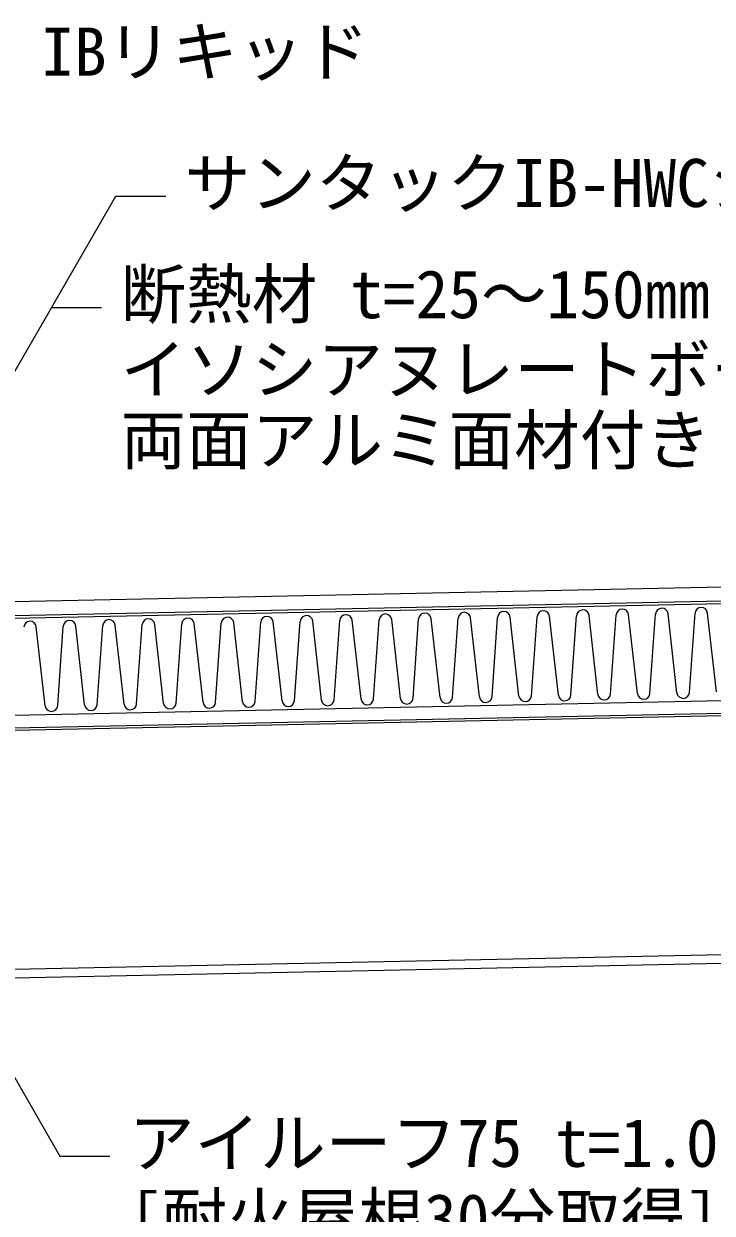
# Model space of a CAD drawing. Units: millimetres, scale not verified. Extents: x -840 to 840, y -594 to 594.
# Drawn here: x 481.4 to 646.6, y -339.2 to -53.9 of the extents above; entities that cross this region are included whole.
import ezdxf
from ezdxf.enums import TextEntityAlignment as Align

# ---------------------------------------------------------------- set-up
doc = ezdxf.new("R2010")
doc.units = ezdxf.units.MM
doc.header["$LTSCALE"] = 2
for name, color, linetype, lineweight in [('0-2_文字', 5, 'Continuous', 9), ('0-6_寸法線', 7, 'Continuous', 9), ('0-A_断熱材', 4, 'Continuous', 9), ('0-B_IBｼｰﾄ', 7, 'Continuous', 9), ('0-C_鋼材(受け鋼鈑)', 7, 'Continuous', 9)]:
    doc.layers.add(name, color=color, linetype=linetype, lineweight=lineweight)
doc.styles.add('ＭＳ ゴシック', font='')
doc.styles.get('ＭＳ ゴシック').set_extended_font_data('MS Gothic')

msp = doc.modelspace()

# ---------------------------------------------------------------- linework, layer by layer
at = {"layer": '0-6_寸法線'}
for p, q in [((488.112, -121.884), (500.112, -121.884)), ((465.606, -283.013), (490.114, -325.463)), ((490.114, -325.463), (502.114, -325.463))]:
    msp.add_line(p, q, dxfattribs=at)
msp.add_lwpolyline([(444.652, -197.16), (503.509, -95.215), (515.509, -95.215)], dxfattribs=at)
at = {"layer": '0-A_断熱材', "color": 7}
for p, q in [((338.345, -199.348), (732.38, -191.238)), ((732.86, -214.566), (449.724, -220.394))]:
    msp.add_line(p, q, dxfattribs=at)
at = {"layer": '0-A_断熱材'}
for p, q in [((565.359, -215.836), (566.702, -196.825)), ((571.829, -215.703), (569.706, -196.763)), ((574.833, -215.641), (576.176, -196.63)), ((581.304, -215.508), (579.18, -196.568)), ((584.308, -215.446), (585.651, -196.435)), ((590.778, -215.313), (588.655, -196.373)), ((593.782, -215.251), (595.125, -196.24)), ((600.253, -215.118), (598.129, -196.178)), ((603.257, -215.056), (604.6, -196.045)), ((609.727, -214.923), (607.604, -195.983)), ((612.731, -214.861), (614.074, -195.85)), ((619.202, -214.728), (617.078, -195.788)), ((622.206, -214.666), (623.549, -195.655)), ((628.676, -214.533), (626.552, -195.593)), ((631.68, -214.471), (633.023, -195.46)), ((638.151, -214.338), (636.027, -195.398)), ((641.155, -214.276), (642.497, -195.265)), ((647.625, -214.143), (645.501, -195.203)), ((486.559, -217.458), (484.435, -198.518)), ((489.563, -217.396), (490.906, -198.385)), ((496.034, -217.263), (493.91, -198.323)), ((499.037, -217.201), (500.38, -198.19)), ((505.508, -217.068), (503.384, -198.128)), ((508.512, -217.006), (509.855, -197.995)), ((514.983, -216.873), (512.859, -197.933)), ((517.986, -216.811), (519.329, -197.8)), ((524.457, -216.678), (522.333, -197.738)), ((527.461, -216.616), (528.804, -197.605)), ((533.931, -216.483), (531.808, -197.543)), ((536.935, -216.421), (538.278, -197.41)), ((543.406, -216.288), (541.282, -197.348)), ((546.41, -216.226), (547.753, -197.215)), ((552.88, -216.093), (550.757, -197.153)), ((555.884, -216.031), (557.227, -197.02)), ((562.355, -215.898), (560.231, -196.958))]:
    msp.add_line(p, q, dxfattribs=at)
for centre, start, end in [((644.002, -195.375), 6.53043, 175.82772), ((501.885, -198.3), 6.53043, 175.82772), ((511.36, -198.105), 6.53043, 175.82772), ((520.834, -197.91), 6.53043, 175.82772), ((530.309, -197.715), 6.53043, 175.82772), ((539.783, -197.52), 6.53043, 175.82772), ((549.258, -197.325), 6.53043, 175.82772), ((558.732, -197.13), 6.53043, 175.82772), ((568.206, -196.935), 6.53043, 175.82772), ((577.681, -196.74), 6.53043, 175.82772), ((587.155, -196.545), 6.53043, 175.82772), ((596.63, -196.35), 6.53043, 175.82772), ((606.104, -196.155), 6.53043, 175.82772), ((615.579, -195.96), 6.53043, 175.82772), ((625.053, -195.765), 6.53043, 175.82772), ((634.528, -195.57), 6.53043, 175.82772), ((482.936, -198.69), 6.53043, 175.82772), ((492.411, -198.495), 6.53043, 175.82772), ((516.482, -216.701), 186.53043, 355.82772), ((525.956, -216.506), 186.53043, 355.82772), ((535.431, -216.311), 186.53043, 355.82772), ((544.905, -216.116), 186.53043, 355.82772), ((554.38, -215.921), 186.53043, 355.82772), ((563.854, -215.726), 186.53043, 355.82772), ((573.328, -215.531), 186.53043, 355.82772), ((582.803, -215.336), 186.53043, 355.82772), ((592.277, -215.141), 186.53043, 355.82772), ((601.752, -214.946), 186.53043, 355.82772), ((611.226, -214.751), 186.53043, 355.82772), ((620.701, -214.556), 186.53043, 355.82772), ((630.175, -214.361), 186.53043, 355.82772), ((639.65, -214.166), 186.53043, 355.82772), ((488.058, -217.286), 186.53043, 355.82772), ((497.533, -217.091), 186.53043, 355.82772), ((507.007, -216.896), 186.53043, 355.82772)]:
    msp.add_arc(centre, 1.509, start, end, dxfattribs=at)
at = {"layer": '0-B_IBｼｰﾄ'}
for p, q in [((403.878, -193.998), (732.298, -187.239)), ((403.053, -197.349), (732.367, -190.571))]:
    msp.add_line(p, q, dxfattribs=at)
at = {"layer": '0-C_鋼材(受け鋼鈑)'}
for p, q in [((376.213, -224.841), (732.921, -217.499)), ((732.935, -218.165), (376.227, -225.507)), ((734.114, -275.487), (377.407, -282.828)), ((377.448, -284.828), (734.155, -277.486))]:
    msp.add_line(p, q, dxfattribs=at)

# ---------------------------------------------------------------- texts
at = {"layer": '0-2_文字', "color": 7, "style": 'ＭＳ ゴシック'}
for s, p in [('IBリキッド', (485.605, -69.772)), ('サンタックIB-HWCシート t=1.5㎜以上', (520.05, -101.274)), ('断熱材 t=25～150㎜', (504.653, -127.943)), ('イソシアヌレートボード', (504.653, -145.943)), ('両面アルミ面材付き', (504.653, -162.943)), ('アイルーフ75 t=1.0㎜以上', (506.655, -331.522)), ('[耐火屋根30分取得]', (506.655, -349.522))]:
    msp.add_text(s, height=11.54, dxfattribs=at).set_placement(p, align=Align.BOTTOM_LEFT)

doc.saveas('drawing.dxf')
